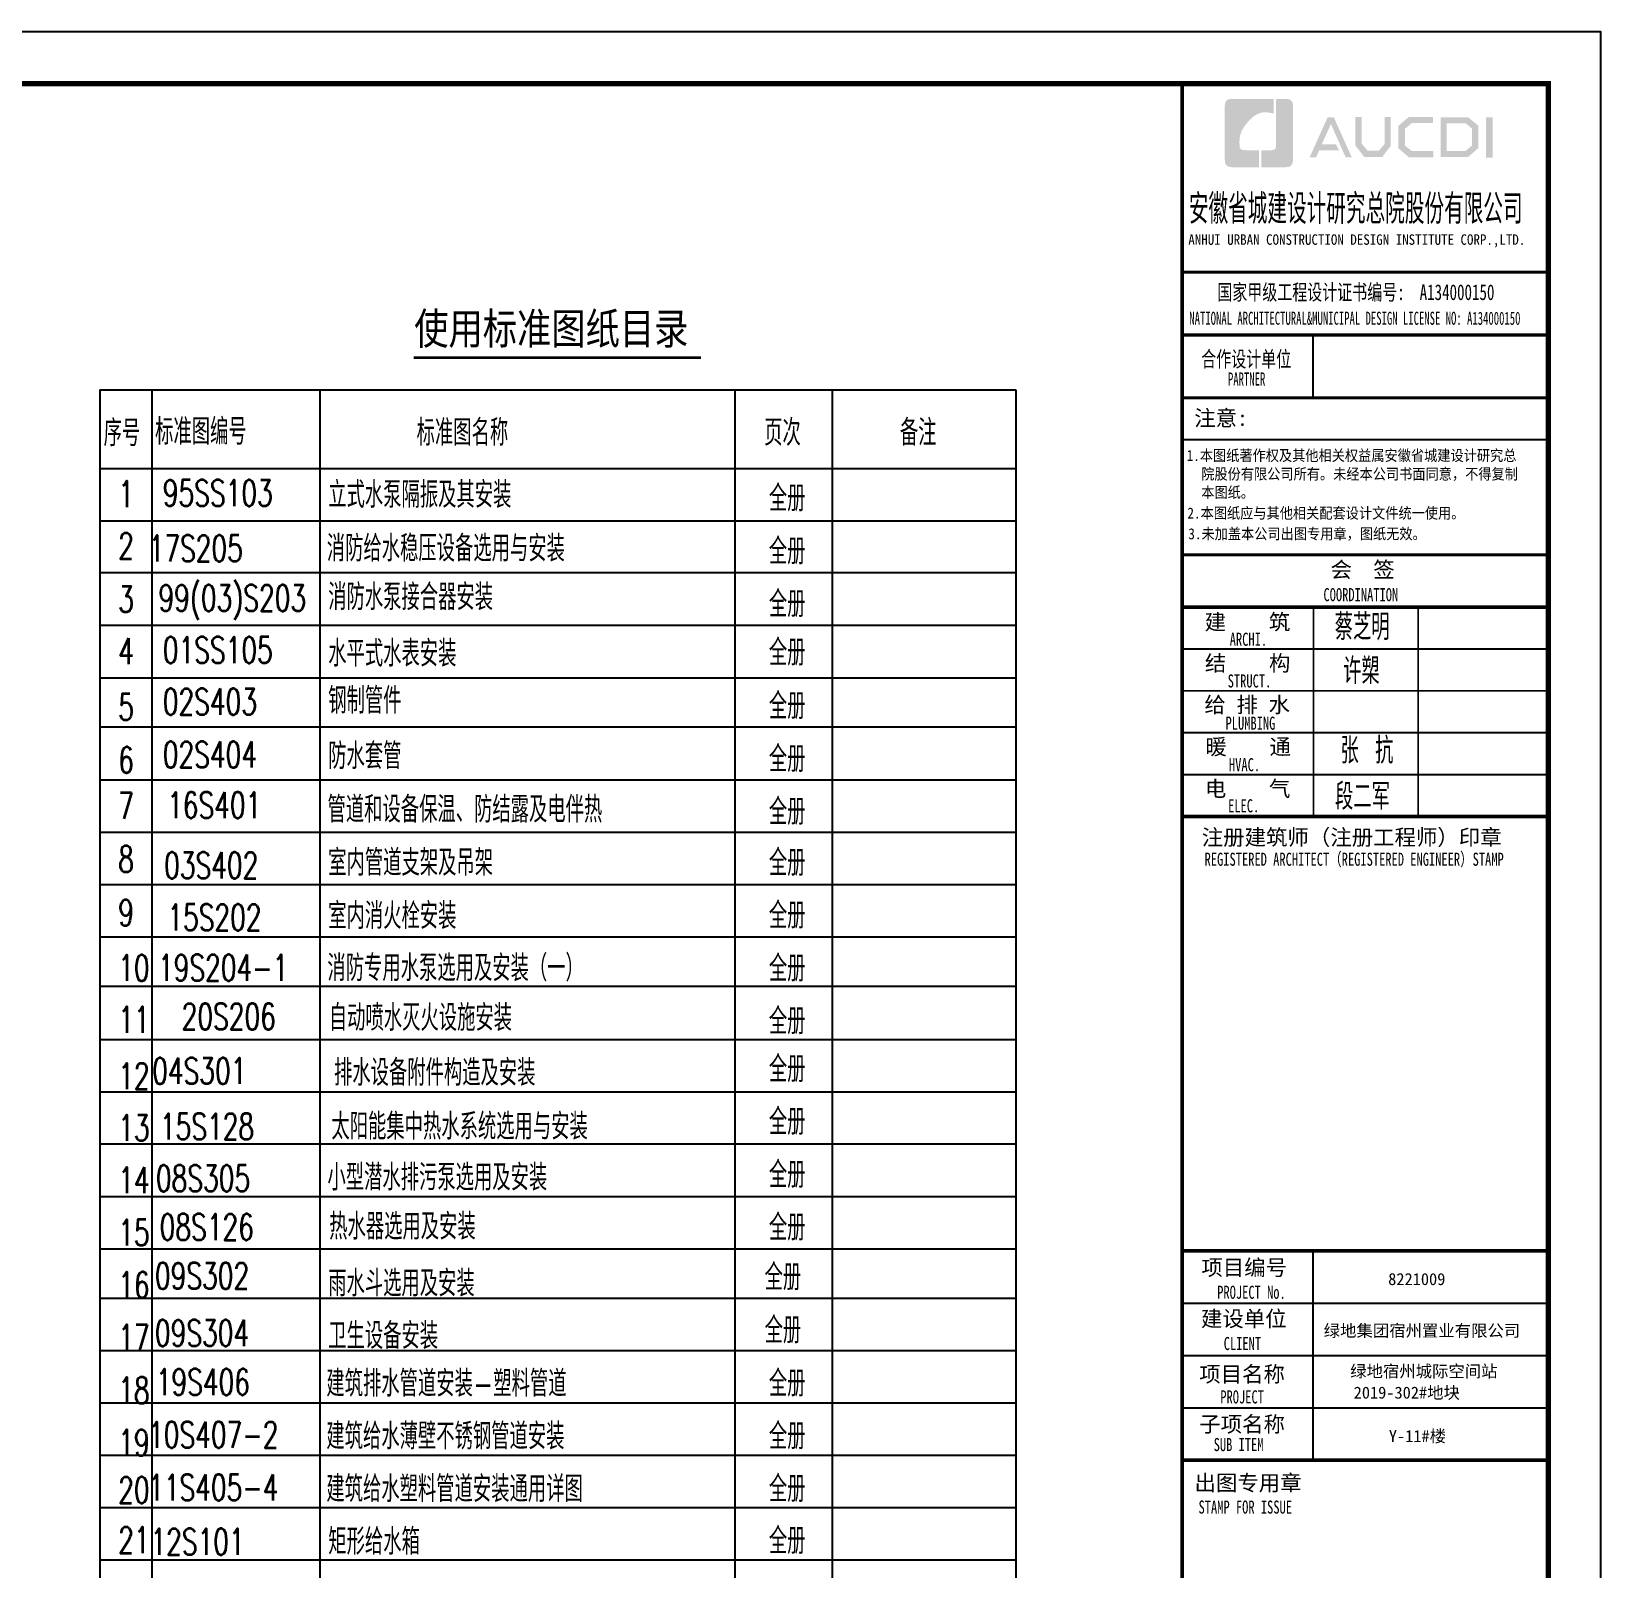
# Model space of a CAD drawing. Extents: x 27938 to 1507990, y 110129 to 923079.
# Drawn here: x 475117 to 505097, y 690488 to 719857 of the extents above; entities that cross this region are included whole.
import ezdxf
from ezdxf.enums import TextEntityAlignment as Align

# ---------------------------------------------------------------- set-up
doc = ezdxf.new("R2010")
doc.units = 0
doc.header["$LTSCALE"] = 1000
doc.header["$MEASUREMENT"] = 0
for name, color, linetype in [('0s-水标注', 7, 'Continuous'), ('PUB_TEXT', 4, 'Continuous'), ('图框', 140, 'Continuous'), ('图签文字', 147, 'Continuous')]:
    doc.layers.add(name, color=color, linetype=linetype)
doc.layers.add('yichutu', color=7, linetype='Continuous', true_color=0xffffff, plot=False)
doc.layers.add('图签', color=147, linetype='Continuous', lineweight=18)
doc.styles.add('HT', font='simhei.ttf')
doc.styles.add('HZ', font='txt', dxfattribs={"bigfont": 'hztxt'})
doc.styles.add('中森字体', font='', dxfattribs={"width": 0.8})
doc.styles.add('宋体', font='', dxfattribs={"height": 50})
doc.styles.add('建筑图签-1', font='simhei.ttf', dxfattribs={"width": 0.7})
doc.styles.add('建筑图签-2', font='TXT.shx', dxfattribs={"width": 0.5, "bigfont": 'HZTXT.shx'})
doc.styles.get('中森字体').set_extended_font_data('SimSun')
doc.styles.get('宋体').set_extended_font_data('SimSun')

# ---------------------------------------------------------------- blocks, each defined once
blk = doc.blocks.new('院标1')
h = blk.add_hatch(color=150)
h.dxf.hatch_style = 1
h.set_gradient(color1=(33, 113, 253), color2=(33, 113, 253), tint=1, name='INVCURVED')
edge = h.paths.add_edge_path()
edge.add_spline(control_points=[(116373, 648379), (116379, 648379), (116382, 648379), (116391, 648379), (116391, 648379), (116391, 648379), (116616, 648379), (116616, 648379), (116616, 648379), (116616, 648379), (116616, 648054), (116616, 648054), (116616, 648054), (116616, 648054), (116108, 648054), (116108, 648054), (116108, 648054), (116028, 648054), (115963, 648111), (115963, 648199), (115963, 648199), (115963, 648199), (115963, 649215), (115963, 649215), (115963, 649215), (115963, 649295), (116018, 649360), (116108, 649360), (116108, 649360), (116108, 649360), (116897, 649360), (116897, 649360), (116897, 649360), (116897, 649360), (116897, 649080), (116897, 649080), (116897, 649080), (116897, 649080), (116566, 649140), (116356, 648859), (116356, 648859), (116245, 648719), (116240, 648545), (116247, 648466), (116247, 648466), (116254, 648386), (116247, 648466), (116247, 648466), (116247, 648466), (116247, 648466), (116258, 648374), (116373, 648379)], knot_values=[0, 0, 0, 0, 0.071429, 0.071429, 0.071429, 0.107143, 0.142857, 0.142857, 0.142857, 0.178571, 0.214286, 0.214286, 0.214286, 0.25, 0.285714, 0.285714, 0.285714, 0.321429, 0.357143, 0.357143, 0.357143, 0.392857, 0.428571, 0.428571, 0.428571, 0.464286, 0.5, 0.5, 0.5, 0.535714, 0.571429, 0.571429, 0.571429, 0.607143, 0.642857, 0.642857, 0.642857, 0.678571, 0.714286, 0.714286, 0.714286, 0.75, 0.785714, 0.785714, 0.785714, 0.821429, 0.857143, 0.857143, 0.857143, 0.928571, 1, 1, 1, 1], degree=3, periodic=0)
h = blk.add_hatch(color=150)
h.dxf.hatch_style = 1
h.set_gradient(color1=(33, 113, 253), color2=(33, 113, 253), tint=1, name='INVCURVED')
edge = h.paths.add_edge_path()
edge.add_spline(control_points=[(117268, 649215), (117268, 649215), (117268, 648199), (117268, 648199), (117268, 648199), (117268, 648114), (117212, 648054), (117123, 648054), (117123, 648054), (117123, 648054), (116663, 648054), (116663, 648054), (116663, 648054), (116663, 648054), (116663, 648379), (116663, 648379), (116663, 648379), (116663, 648379), (116865, 648379), (116865, 648379), (116865, 648379), (116907, 648379), (116941, 648413), (116941, 648455), (116941, 648455), (116941, 648455), (116941, 649360), (116941, 649360), (116941, 649360), (116941, 649360), (117123, 649360), (117123, 649360), (117123, 649360), (117204, 649360), (117268, 649306), (117268, 649215)], knot_values=[0, 0, 0, 0, 0.1, 0.1, 0.1, 0.15, 0.2, 0.2, 0.2, 0.25, 0.3, 0.3, 0.3, 0.35, 0.4, 0.4, 0.4, 0.45, 0.5, 0.5, 0.5, 0.55, 0.6, 0.6, 0.6, 0.65, 0.7, 0.7, 0.7, 0.75, 0.8, 0.8, 0.8, 0.9, 1, 1, 1, 1], degree=3, periodic=0)
blk = doc.blocks.new('TK')
at = {"layer": '图框'}
h = blk.add_hatch(color=256, dxfattribs=at)
h.paths.add_polyline_path([(547288, 547072), (547414, 547072), (547414, 546302), (547288, 546302)])
h.paths.add_polyline_path([(546536, 546956), (546536, 546430), (546896, 546430), (547020, 546536), (547020, 546855), (546900, 546956)], flags=16)
h.paths.add_polyline_path([(546418, 547074), (546418, 546311), (546940, 546311), (547138, 546482), (547138, 546910), (546943, 547074)])
h.paths.add_polyline_path([(546275, 547077), (546275, 546962), (545868, 546962), (545735, 546851), (545735, 546531), (545868, 546429), (546277, 546429), (546277, 546307), (545813, 546307), (545611, 546481), (545611, 546910), (545809, 547077)])
h.paths.add_polyline_path([(544792, 547075), (544912, 547075), (544912, 546565), (545026, 546433), (545237, 546433), (545351, 546565), (545351, 547075), (545465, 547075), (545465, 546528), (545301, 546311), (544963, 546311), (544792, 546530)])
h.paths.add_polyline_path([(544260, 547074), (544377, 547074), (544719, 546310), (544603, 546310), (544322, 546944), (544147, 546556), (544418, 546556), (544479, 546440), (544098, 546440), (544039, 546308), (543916, 546308)])
for p, q in [((541480, 544114), (548480, 544114)), ((541480, 544114), (548480, 544114)), ((541480, 542914), (548480, 542914))]:
    blk.add_line(p, q, dxfattribs=at)
blk.add_lwpolyline([(465375, 548714), (549475, 548714), (549475, 489314), (465375, 489314)], close=True, dxfattribs=at)
blk.add_lwpolyline([(465375, 548714), (549475, 548714), (549475, 489314), (465375, 489314)], close=True, dxfattribs=at)
at = {"layer": '图框', "const_width": 100}
blk.add_lwpolyline([(548475, 490314), (548475, 547714), (467875, 547714), (467875, 490314)], close=True, dxfattribs=at)
at = {"layer": '图框'}
for points, const_width in [([(541480, 490314), (541480, 547714)], 70), ([(541480, 544114), (548480, 544114)], 60), ([(541480, 542914), (548480, 542914)], 60), ([(541480, 542914), (548480, 542914)], 60), ([(543980, 542914), (543980, 541714)], 35), ([(541480, 541714), (548480, 541714)], 60), ([(541480, 541714), (548480, 541714)], 60), ([(541480, 540913), (548480, 540913)], 35), ([(541488, 538714), (548488, 538714)], 60), ([(541488, 537714), (548488, 537714)], 70), ([(541488, 537714), (548488, 537714)], 70), ([(543988, 537714), (543988, 533714)], 35), ([(545988, 537714), (545988, 533714)], 35), ([(541488, 536914), (548488, 536914)], 35), ([(541488, 536114), (548488, 536114)], 35), ([(541488, 535314), (548488, 535314)], 35), ([(541488, 534514), (548488, 534514)], 35), ([(541488, 533714), (548488, 533714)], 70), ([(541480, 525414), (548480, 525414)], 70), ([(541480, 525414), (548480, 525414)], 70), ([(543980, 521414), (543980, 525414)], 35), ([(541480, 524414), (548480, 524414)], 35), ([(541480, 523414), (548480, 523414)], 35), ([(541480, 522414), (548480, 522414)], 35), ([(548480, 521414), (541480, 521414)], 70)]:
    blk.add_lwpolyline(points, dxfattribs=dict(at, const_width=const_width))
blk.add_blockref('院标1', (426331, -101935))
for s, height, style, width, p in [('ANHUI URBAN CONSTRUCTION DESIGN INSTITUTE CORP.,LTD.', 200, '建筑图签-1', 0.91, (541598, 544636)), ('NATIONAL ARCHITECTURAL&MUNICIPAL DESIGN LICENSE NO: A134000150', 250, '建筑图签-1', 0.6, (541617, 543108)), ('PARTNER', 250, '建筑图签-1', 0.6, (542355, 541947)), ('1.本图纸著作权及其他相关权益属安徽省城建设计研究总', 210, 'HT', 0.88, (541566, 540507)), ('院股份有限公司所有。未经本公司书面同意，不得复制', 210, 'HT', 0.88, (541845, 540153)), ('本图纸。', 210, 'HT', 0.88, (541845, 539803)), (' 2.本图纸应与其他相关配套设计文件统一使用。 ', 210, 'HT', 0.88, (541455, 539406)), ('3.未加盖本公司出图专用章，图纸无效。', 210, 'HT', 0.88, (541598, 539011)), ('COORDINATION', 250, '建筑图签-1', 0.7, (544180, 537827)), ('ARCHI.', 250, '建筑图签-1', 0.7, (542389, 536975)), ('STRUCT.', 250, '建筑图签-1', 0.7, (542350, 536179)), ('PLUMBING', 250, '建筑图签-1', 0.7, (542309, 535372)), ('HVAC.', 250, '建筑图签-1', 0.7, (542374, 534579)), ('ELEC.', 250, '建筑图签-1', 0.7, (542358, 533794)), ('REGISTERED ARCHITECT（REGISTERED ENGINEER）STAMP', 250, '建筑图签-1', 0.7, (541909, 532772)), ('PROJECT No.', 250, '建筑图签-1', 0.7, (542150, 524499, -1799)), ('CLIENT', 250, '建筑图签-1', 0.7, (542274, 523520)), ('PROJECT', 250, '建筑图签-1', 0.7, (542209, 522500)), ('SUB ITEM', 250, '建筑图签-1', 0.7, (542082, 521589)), ('STAMP FOR ISSUE', 250, '建筑图签-1', 0.7, (541793, 520395))]:
    blk.add_text(s, height=height, dxfattribs=dict(at, style=style, width=width)).set_placement(p)
at = {"layer": '图签', "color": 2, "style": '宋体'}
for s, height, p in [('8221009', 229.3, (545417, 524761)), ('绿地集团宿州置业有限公司', 229.34, (544185, 523776)), ('绿地宿州城际空间站', 229.3, (544690, 523001)), ('2019-302#地块', 229.34, (544757, 522592)), ('Y-11#楼', 229.3, (545429, 521761))]:
    blk.add_text(s, height=height, dxfattribs=at).set_placement(p)
at = {"layer": '图签文字', "color": 7, "style": '建筑图签-1'}
for s, height, width, p in [('安徽省城建设计研究总院股份有限公司', 500, 0.55, (541608, 545091)), ('国家甲级工程设计证书编号:  A134000150', 300, 0.7, (542152, 543581)), ('合作设计单位', 300, 0.7, (541845, 542304))]:
    blk.add_text(s, height=height, dxfattribs=dict(at, width=width)).set_placement(p)
for s, p in [('注意:', (541711, 541177)), ('会  签', (544315, 538281)), ('建    筑', (541910, 537280)), ('结    构', (541914, 536493)), ('给 排 水', (541905, 535699)), ('暖    通', (541923, 534896)), ('电    气', (541913, 534096)), ('注册建筑师（注册工程师）印章', (541855, 533167)), ('项目编号', (541848, 524946)), ('建设单位', (541840, 523969)), ('项目名称', (541807, 522911)), ('子项名称', (541807, 521954)), ('出图专用章', (541716, 520832))]:
    blk.add_text(s, height=300, dxfattribs=at).set_placement(p)
at = {"layer": '图签文字', "color": 1, "style": '建筑图签-2', "width": 0.7}
for s, p in [('蔡芝明', (544395, 537085)), ('许槊', (544555, 536242)), ('张 抗', (544505, 534724)), ('段二军', (544401, 533845))]:
    blk.add_text(s, height=500, dxfattribs=at).set_placement(p)
blk = doc.blocks.new('yct-841-594-84100-59399.9999999999-100-1000.0')
at = {"layer": 'yichutu', "color": 7, "true_color": 0xffffff}
blk.add_lwpolyline([(0, 0), (0, 59400), (84100, 59400), (84100, 0)], close=True, dxfattribs=at)

msp = doc.modelspace()

# ---------------------------------------------------------------- linework, layer by layer
at = {"layer": '0s-水标注', "color": 0}
for p, q in [((476423.4, 713006.8), (493923.4, 713006.8)), ((493923.4, 711501.8), (476423.4, 711501.8)), ((493923.4, 710501.8), (476423.4, 710501.8)), ((493923.4, 709511.8), (476423.4, 709511.8)), ((493923.4, 708506.8), (476423.4, 708506.8)), ((493923.4, 707501.8), (476423.4, 707501.8)), ((493923.4, 706560.8), (476423.4, 706560.8)), ((493923.4, 705548.8), (476423.4, 705548.8)), ((493923.4, 704553.8), (476423.4, 704553.8)), ((493923.4, 703553.8), (476423.4, 703553.8)), ((493923.4, 702548.8), (476423.4, 702548.8)), ((493923.4, 701607.8), (476423.4, 701607.8)), ((493923.4, 700590.8), (476423.4, 700590.8)), ((493923.4, 699588.8), (476423.4, 699588.8)), ((493923.4, 698593.8), (476423.4, 698593.8)), ((493923.4, 697593.8), (476423.4, 697593.8)), ((493923.4, 696588.8), (476423.4, 696588.8)), ((493923.4, 695647.8), (476423.4, 695647.8)), ((493923.4, 694647.8), (476423.4, 694647.8)), ((493923.4, 693647.8), (476423.4, 693647.8)), ((493923.4, 692647.8), (476423.4, 692647.8)), ((493923.4, 691647.8), (476423.4, 691647.8)), ((493923.4, 690647.8), (476423.4, 690647.8))]:
    msp.add_line(p, q, dxfattribs=at)
at = {"layer": '0s-水标注'}
for p, q in [((476423.4, 713006.8), (476423.4, 673650.9)), ((477423.4, 673650.9), (477423.4, 713006.8)), ((480633.4, 673650.9), (480633.4, 713006.8)), ((488564.3, 673650.9), (488564.3, 713006.8)), ((490423.4, 673650.9), (490423.4, 713006.8)), ((493923.4, 713006.8), (493923.4, 673650.9))]:
    msp.add_line(p, q, dxfattribs=at)
at = {"layer": 'PUB_TEXT', "color": 0, "ltscale": 1.5, "const_width": 48}
msp.add_lwpolyline([(482423.6, 713622.7), (487910.2, 713622.7)], dxfattribs=at)

# ---------------------------------------------------------------- block references
msp.add_blockref('TK', (-44377.6, 171143.3))
at = {"layer": 'yichutu'}
msp.add_blockref('yct-841-594-84100-59399.9999999999-100-1000.0', (420997.4, 660457), dxfattribs=at)

# ---------------------------------------------------------------- texts
at = {"layer": '0s-水标注', "color": 0, "style": 'HZ', "width": 0.7}
for s, p in [('序号', (476497.2, 711932.7)), ('标准图编号', (477480.4, 711959.8)), ('标准图名称', (482477.2, 711941.2)), ('页次', (489116.8, 711941.2)), ('备注', (491709.4, 711941.2)), ('1', (476775.6, 710767.3)), ('95SS103', (477627.7, 710788.9)), ('立式水泵隔振及其安装', (480787.7, 710754.3)), ('全册', (489205.9, 710686.8)), ('2', (476775.6, 709777.3)), ('消防给水稳压设备选用与安装', (480760.2, 709729.2)), ('全册', (489205.9, 709674.4)), ('99(03)S203', (477545.2, 708782.1)), ('消防水泵接合器安装', (480787.7, 708800.7)), ('3', (476775.6, 708758)), ('全册', (489205.9, 708667.4)), ('4', (476775.6, 707767.3)), ('01SS105', (477627.7, 707789.5)), ('水平式水表安装', (480787.7, 707720.5)), ('全册', (489205.9, 707740.8)), ('02S403', (477627.7, 706801.5)), ('钢制管件', (480787.7, 706821.5)), ('全册', (489205.9, 706718.8)), ('5', (476775.6, 706699.3)), ('6', (476775.6, 705689.5)), ('02S404', (477627.7, 705791.3)), ('防水套管', (480787.7, 705763.3)), ('全册', (489205.9, 705706.4)), ('7', (476775.6, 704815)), ('16S401', (477709.1, 704824.9)), ('管道和设备保温、防结露及电伴热', (480774.1, 704741.2)), ('全册', (489205.9, 704699.4)), ('8', (476775.6, 703793.7)), ('室内管道支架及吊架', (480787.7, 703725.1)), ('全册', (489205.9, 703723.8)), ('03S402', (477652.9, 703673.7)), ('9', (476775.6, 702771)), ('15S202', (477714, 702680.2)), ('室内消火栓安装', (480787.7, 702708.8)), ('全册', (489205.9, 702716.8)), ('10', (476775.6, 701715)), ('消防专用水泵选用及安装（一）', (480772.5, 701711.9)), ('全册', (489205.9, 701704.4)), ('自动喷水灭火设施安装', (480800, 700761.7)), ('全册', (489205.9, 700697.4)), ('11', (476775.6, 700724.7)), ('12', (476775.6, 699647.4)), ('排水设备附件构造及安装', (480897.9, 699712.7)), ('全册', (489205.9, 699782.8)), ('13', (476775.6, 698659.1)), ('15S128', (477572.6, 698685.1)), ('太阳能集中热水系统选用与安装', (480848.3, 698685.1)), ('全册', (489205.9, 698775.8)), ('小型潜水排污泵选用及安装', (480772.5, 697711.6)), ('全册', (489205.9, 697763.4)), ('14', (476775.6, 697659.1)), ('15', (476775.6, 696659.1)), ('08S126', (477567.1, 696765)), ('热水器选用及安装', (480806.6, 696772.9)), ('全册', (489205.9, 696756.4)), ('16', (476775.6, 695659.1)), ('雨水斗选用及安装', (480787.5, 695687.8)), ('全册', (489124.8, 695806.7)), ('全册', (489124.8, 694792.7)), ('17', (476775.6, 694652.1)), ('卫生设备安装', (480787.5, 694686)), ('18', (476775.6, 693645.1)), ('建筑排水管道安装-塑料管道', (480751.9, 693773.4)), ('全册', (489205.9, 693775.8)), ('建筑给水薄壁不锈钢管道安装', (480751.9, 692766.4)), ('全册', (489205.9, 692768.8)), ('19', (476775.6, 692645.1)), ('建筑给水塑料管道安装通用详图', (480751.9, 691759.4)), ('全册', (489205.9, 691761.8)), ('20', (476775.6, 691740.1)), ('21', (476775.6, 690783.9)), ('矩形给水箱', (480788.9, 690753.2)), ('全册', (489205.9, 690768.8))]:
    msp.add_text(s, height=500, dxfattribs=at).set_placement(p)
for s, p in [('17S205 ', (478412.7, 709979.7)), ('19S204-1', (478780.4, 701968.5)), ('20S206', (478887.3, 701036)), ('04S301', (478325.1, 699997)), ('08S305', (478396.4, 697945.1)), ('09S302', (478377.6, 696081.4)), ('09S304', (478377.6, 694988.8)), ('19S406', (478393.6, 694052.1)), ('10S407-2', (478590.9, 693045.1)), ('11S405-4', (478590.9, 692038.1)), ('12S101', (478292, 691003.8))]:
    msp.add_text(s, height=500, dxfattribs=at).set_placement(p, align=Align.MIDDLE)
at = {"layer": 'PUB_TEXT', "color": 0, "style": '中森字体', "width": 0.8}
msp.add_text('使用标准图纸目录', height=600, dxfattribs=at).set_placement((482431.3, 713878.8))

doc.saveas('drawing.dxf')
